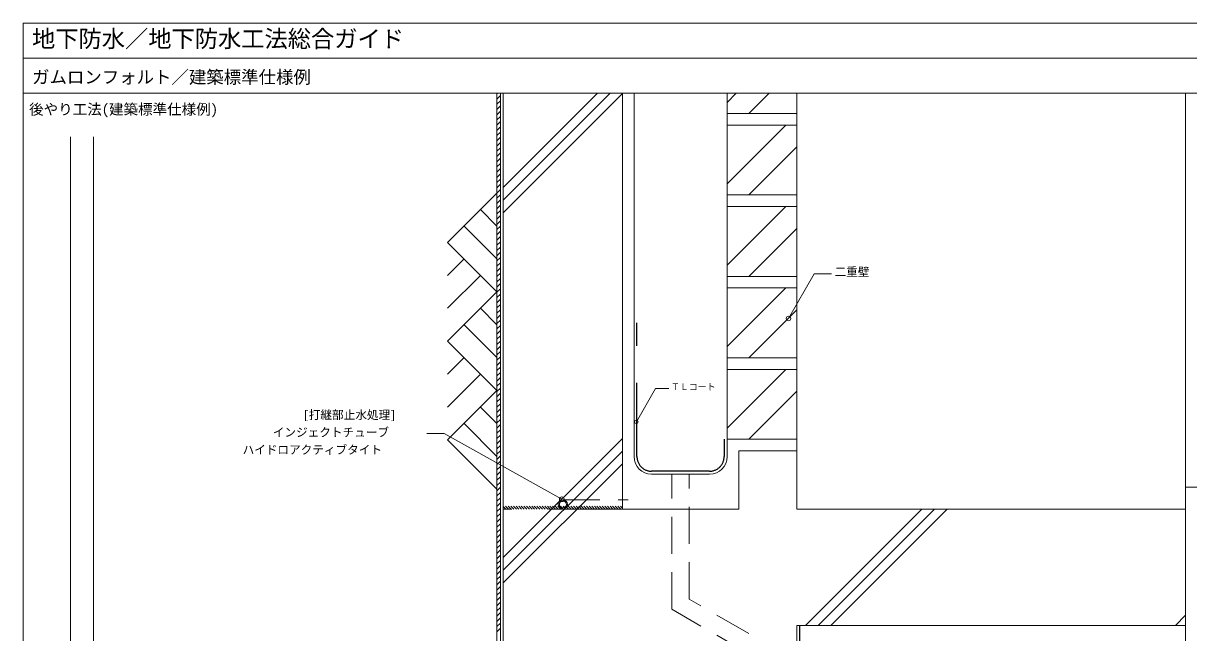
# Model space of a CAD drawing. Units: millimetres, scale not verified. Extents: x -2000 to 2000, y -1375 to 1375.
# Drawn here: x -2000 to 5, y 327 to 1375 of the extents above; entities that cross this region are included whole.
import ezdxf
from ezdxf.enums import TextEntityAlignment as Align

# ---------------------------------------------------------------- set-up
doc = ezdxf.new("R2010")
doc.units = ezdxf.units.MM
doc.header["$LTSCALE"] = 10
doc.linetypes.add('USER1', pattern=[9.525, 6.35, -3.175])
doc.linetypes.add('USER2', pattern=[19.05, 12.7, -6.35])
for name, color, linetype, lineweight in [('0-0_0', 7, 'Continuous', 25), ('0-1_HATCH', 9, 'Continuous', 18), ('0-3_KUTAI', 3, 'Continuous', 18), ('0-4_BOUSUI', 1, 'Continuous', 18), ('0-5_MOJI', 7, 'Continuous', 18), ('0-9_waku', 7, 'Continuous', 18), ('0-A_bousui2', 7, 'USER2', 25), ('0-B_ZATU', 6, 'Continuous', 18), ('0-C_KUTAI2', 3, 'USER2', 18)]:
    doc.layers.add(name, color=color, linetype=linetype, lineweight=lineweight)
doc.styles.add('ＭＳ ゴシック', font='')
doc.styles.get('ＭＳ ゴシック').set_extended_font_data('MS Gothic')

msp = doc.modelspace()

# ---------------------------------------------------------------- linework, layer by layer
at = {"layer": '0-0_0', "lineweight": 18}
msp.add_line((-2000, 1315), (2000, 1315), dxfattribs=at)
at = {"layer": '0-1_HATCH'}
for p, q in [((-1185, 1253.87), (-1183.87, 1255)), ((-1185, 1244.89), (-1179, 1250.89)), ((-1174, 1092.79), (-1011.79, 1255)), ((-1174, 1071.04), (-990.04, 1255)), ((-1174, 1049.29), (-969, 1254.29)), ((-789, 1239.12), (-773.12, 1255)), ((-751.55, 1220), (-716.55, 1255)), ((-1185, 1235.91), (-1179, 1241.91)), ((-1185, 1226.93), (-1179, 1232.93)), ((-1185, 1217.95), (-1179, 1223.95)), ((-1185, 1208.97), (-1179, 1214.97)), ((-1185, 1199.99), (-1179, 1205.99)), ((-1185, 1191.01), (-1179, 1197.01)), ((-1185, 1182.03), (-1179, 1188.03)), ((-789, 1099.12), (-688.12, 1200)), ((-1185, 1173.05), (-1179, 1179.05)), ((-1185, 1164.07), (-1179, 1170.07)), ((-1185, 1155.09), (-1179, 1161.09)), ((-1185, 1146.11), (-1179, 1152.11)), ((-1185, 1137.13), (-1179, 1143.13)), ((-751.55, 1080), (-669, 1162.55)), ((-1185, 1128.15), (-1179, 1134.15)), ((-1185, 1119.17), (-1179, 1125.17)), ((-1185, 1110.19), (-1179, 1116.19)), ((-1185, 1101.21), (-1179, 1107.21)), ((-1185, 1083.06), (-1269.85, 998.2)), ((-1185, 1092.23), (-1179, 1098.23)), ((-1185, 1083.25), (-1179, 1089.25)), ((-1185, 1074.26), (-1179, 1080.26)), ((-1185, 1065.28), (-1179, 1071.28)), ((-1185, 1026.49), (-1213.28, 1054.77)), ((-1185, 1056.3), (-1179, 1062.3)), ((-1185, 1047.32), (-1179, 1053.32)), ((-1185, 1038.34), (-1179, 1044.34)), ((-789, 959.12), (-688.12, 1060)), ((-1185, 969.92), (-1241.57, 1026.49)), ((-1185, 1029.36), (-1179, 1035.36)), ((-1185, 1020.38), (-1179, 1026.38)), ((-1185, 1011.4), (-1179, 1017.4)), ((-1185, 1002.42), (-1179, 1008.42)), ((-751.55, 940), (-669, 1022.55)), ((-1185, 913.35), (-1269.85, 998.2)), ((-1185, 993.44), (-1179, 999.44)), ((-1185, 984.46), (-1179, 990.46)), ((-1241.57, 969.92), (-1269.85, 941.64)), ((-1185, 975.48), (-1179, 981.48)), ((-1185, 966.5), (-1179, 972.5)), ((-1185, 957.52), (-1179, 963.52)), ((-1185, 948.54), (-1179, 954.54)), ((-1185, 939.56), (-1179, 945.56)), ((-1213.28, 941.64), (-1269.85, 885.07)), ((-1185, 930.58), (-1179, 936.58)), ((-1185, 921.6), (-1179, 927.6)), ((-1185, 913.35), (-1269.85, 828.5)), ((-1185, 912.62), (-1179, 918.62)), ((-1185, 903.64), (-1179, 909.64)), ((-789, 819.12), (-688.12, 920)), ((-1185, 856.78), (-1213.28, 885.07)), ((-1185, 894.66), (-1179, 900.66)), ((-1185, 885.68), (-1179, 891.68)), ((-1185, 876.7), (-1179, 882.7)), ((-751.55, 800), (-669, 882.55)), ((-1185, 867.72), (-1179, 873.72)), ((-1185, 858.74), (-1179, 864.74)), ((-1185, 800.22), (-1241.57, 856.78)), ((-1185, 849.76), (-1179, 855.76)), ((-1185, 840.78), (-1179, 846.78)), ((-1185, 743.64), (-1269.85, 828.5)), ((-1185, 831.8), (-1179, 837.8)), ((-1185, 822.82), (-1179, 828.82)), ((-1185, 813.84), (-1179, 819.84)), ((-1185, 804.86), (-1179, 810.86)), ((-1241.57, 800.22), (-1269.85, 771.93)), ((-1185, 795.88), (-1179, 801.88)), ((-1185, 786.9), (-1179, 792.9)), ((-1185, 777.92), (-1179, 783.92)), ((-1213.28, 771.93), (-1269.85, 715.36)), ((-1185, 768.94), (-1179, 774.94)), ((-1185, 759.96), (-1179, 765.96)), ((-789, 679.12), (-688.12, 780)), ((-1185, 743.64), (-1269.85, 658.79)), ((-1185, 750.98), (-1179, 756.98)), ((-1185, 742), (-1179, 748)), ((-751.55, 660), (-669, 742.55)), ((-1185, 733.02), (-1179, 739.02)), ((-1185, 724.03), (-1179, 730.03)), ((-1185, 687.08), (-1213.28, 715.36)), ((-1185, 715.05), (-1179, 721.05)), ((-1185, 706.07), (-1179, 712.07)), ((-1185, 697.09), (-1179, 703.09)), ((-1185, 630.51), (-1241.57, 687.08)), ((-1185, 688.11), (-1179, 694.11)), ((-1185, 679.13), (-1179, 685.13)), ((-1185, 670.15), (-1179, 676.15)), ((-1185, 661.17), (-1179, 667.17)), ((-1185, 573.94), (-1269.85, 658.79)), ((-1185, 652.19), (-1179, 658.19)), ((-1185, 643.21), (-1179, 649.21)), ((-1174, 456.4), (-969, 661.4)), ((-1185, 634.23), (-1179, 640.23)), ((-1185, 625.25), (-1179, 631.25)), ((-1185, 616.27), (-1179, 622.27)), ((-1174, 434.65), (-969, 639.65)), ((-1185, 607.29), (-1179, 613.29)), ((-1185, 598.31), (-1179, 604.31)), ((-1174, 412.9), (-969, 617.9)), ((-1185, 589.33), (-1179, 595.33)), ((-1185, 580.35), (-1179, 586.35)), ((-1185, 571.37), (-1179, 577.37)), ((-1185, 562.39), (-1179, 568.39)), ((-1185, 553.41), (-1179, 559.41)), ((-1185, 544.43), (-1179, 550.43)), ((-1169.51, 540), (-1174, 544.49)), ((-1165.02, 540), (-1170.02, 545)), ((-1160.53, 540), (-1165.53, 545)), ((-1156.04, 540), (-1161.04, 545)), ((-1151.55, 540), (-1156.55, 545)), ((-1147.06, 540), (-1152.06, 545)), ((-1142.57, 540), (-1147.57, 545)), ((-1138.08, 540), (-1143.08, 545)), ((-1133.59, 540), (-1138.59, 545)), ((-1129.1, 540), (-1134.1, 545)), ((-1124.61, 540), (-1129.61, 545)), ((-1120.12, 540), (-1125.12, 545)), ((-1115.63, 540), (-1120.63, 545)), ((-1111.14, 540), (-1116.14, 545)), ((-1106.65, 540), (-1111.65, 545)), ((-1102.16, 540), (-1107.16, 545)), ((-1097.67, 540), (-1102.67, 545)), ((-1093.18, 540), (-1098.18, 545)), ((-1088.69, 540), (-1093.69, 545)), ((-1084.2, 540), (-1089.2, 545)), ((-1079.71, 540), (-1084.71, 545)), ((-1075.22, 540), (-1080.22, 545)), ((-1070.73, 540), (-1075.73, 545)), ((-1066.24, 540), (-1071.24, 545)), ((-1061.75, 540), (-1066.75, 545)), ((-1057.26, 540), (-1062.26, 545)), ((-1052.77, 540), (-1057.77, 545)), ((-1048.28, 540), (-1053.28, 545)), ((-1043.79, 540), (-1048.79, 545)), ((-1039.3, 540), (-1044.3, 545)), ((-1034.81, 540), (-1039.81, 545)), ((-1030.32, 540), (-1035.32, 545)), ((-1025.83, 540), (-1030.83, 545)), ((-1021.34, 540), (-1026.34, 545)), ((-1016.85, 540), (-1021.85, 545)), ((-1012.36, 540), (-1017.36, 545)), ((-1007.87, 540), (-1012.87, 545)), ((-1003.38, 540), (-1008.38, 545)), ((-998.89, 540), (-1003.89, 545)), ((-994.39, 540), (-999.39, 545)), ((-989.9, 540), (-994.9, 545)), ((-985.41, 540), (-990.41, 545)), ((-980.92, 540), (-985.92, 545)), ((-976.43, 540), (-981.43, 545)), ((-971.94, 540), (-976.94, 545)), ((-969, 541.55), (-972.45, 545)), ((-1185, 535.45), (-1179, 541.45)), ((-1185, 526.47), (-1179, 532.47)), ((-1185, 517.49), (-1179, 523.49)), ((-654, 340), (-454, 540)), ((-632.25, 340), (-432.25, 540)), ((-610.5, 340), (-410.5, 540)), ((-1185, 508.51), (-1179, 514.51)), ((-1185, 499.53), (-1179, 505.53)), ((-1185, 490.55), (-1179, 496.55)), ((-1185, 481.57), (-1179, 487.57)), ((-1185, 472.59), (-1179, 478.59)), ((-1185, 463.61), (-1179, 469.61)), ((-1185, 454.63), (-1179, 460.63)), ((-1185, 445.65), (-1179, 451.65)), ((-1185, 436.67), (-1179, 442.67)), ((-1185, 427.69), (-1179, 433.69)), ((-1185, 418.71), (-1179, 424.71)), ((-1185, 409.73), (-1179, 415.73)), ((-1185, 400.75), (-1179, 406.75)), ((-1185, 391.77), (-1179, 397.77)), ((-1185, 382.79), (-1179, 388.79)), ((-1185, 373.8), (-1179, 379.8)), ((-1185, 364.82), (-1179, 370.82)), ((-1185, 355.84), (-1179, 361.84)), ((-1185, 346.86), (-1179, 352.86)), ((-1185, 337.88), (-1179, 343.88)), ((-17.6, 340), (0, 357.6)), ((-1185, 328.9), (-1179, 334.9))]:
    msp.add_line(p, q, dxfattribs=at)
at = {"layer": '0-3_KUTAI'}
for p, q in [((-1174, 1255), (-1174, -511.34)), ((-949, 630), (-949, 1255)), ((-669, 540), (-669, 1255)), ((-669, 1220), (-789, 1220)), ((-1919, -1375), (-1919, 1180)), ((-1879, -1375), (-1879, 1180)), ((-669, 1080), (-789, 1080)), ((-669, 940), (-789, 940)), ((-669, 800), (-789, 800)), ((-669, 660), (-789, 660)), ((-789, 660), (-789, 630)), ((-669, 640), (-769, 640)), ((-769, 540), (-769, 640)), ((-669, 540), (-669, 640)), ((-819, 600), (-919, 600)), ((0, 577.34), (578.19, 577.34)), ((-669, 540), (0, 540)), ((-669, 340), (0, 340))]:
    msp.add_line(p, q, dxfattribs=at)
for points in [[(-769, 540), (-969, 540), (-969, 1255)], [(-789, 1255), (-789, 1220), (-669, 1220), (-669, 1255)], [(0, -560), (-589, -560), (-669, -480), (-669, 340)]]:
    msp.add_lwpolyline(points, dxfattribs=at)
for points in [[(-789, 1200), (-669, 1200), (-669, 1220), (-789, 1220)], [(-789, 1080), (-669, 1080), (-669, 1200), (-789, 1200)], [(-789, 1060), (-669, 1060), (-669, 1080), (-789, 1080)], [(-789, 940), (-669, 940), (-669, 1060), (-789, 1060)], [(-789, 920), (-669, 920), (-669, 940), (-789, 940)], [(-789, 800), (-669, 800), (-669, 920), (-789, 920)], [(-789, 780), (-669, 780), (-669, 800), (-789, 800)], [(-789, 660), (-669, 660), (-669, 780), (-789, 780)]]:
    msp.add_lwpolyline(points, close=True, dxfattribs=at)
for centre, start, end in [((-919, 630), 180, 270), ((-819, 630), 270, 0)]:
    msp.add_arc(centre, 30, start, end, dxfattribs=at)
at = {"layer": '0-4_BOUSUI'}
msp.add_line((-1179, -205), (-1179, 1255), dxfattribs=at)
at = {"layer": '0-4_BOUSUI', "linetype": 'USER1'}
msp.add_line((-1071.55, 556), (-959, 556), dxfattribs=at)
at = {"layer": '0-4_BOUSUI'}
for points in [[(-1185, -775), (-1185, -428.76), (-1190, -416.15), (-1190, -212.05), (-1185, -203.39), (-1185, 1255)], [(-1179, 1255), (-1179, -205), (-1184, -213.66), (-1184, -415)]]:
    msp.add_lwpolyline(points, dxfattribs=at)
for radius in [8, 6]:
    msp.add_circle((-1071.55, 548), radius, dxfattribs=at)
at = {"layer": '0-5_MOJI'}
for p, q in [((-683.22, 867.54), (-638.99, 944.14)), ((-608.99, 944.14), (-638.99, 944.14)), ((-945.02, 689.94), (-911.85, 747.39)), ((-889.35, 747.39), (-911.85, 747.39)), ((-1305.76, 670.05), (-1275.76, 670.05)), ((-1073.39, 556.81), (-1275.76, 670.05))]:
    msp.add_line(p, q, dxfattribs=at)
for centre, radius in [((-683.22, 867.54), 4), ((-945.02, 689.94), 3), ((-1073.39, 556.81), 4)]:
    msp.add_circle(centre, radius, dxfattribs=at)
at = {"layer": '0-9_waku'}
msp.add_line((0, 1255), (0, -1375), dxfattribs=at)
for points in [[(-2000, -1375), (2000, -1375), (2000, 1375), (-2000, 1375)], [(2000, 1255), (-2000, 1255), (-2000, 1375), (2000, 1375)]]:
    msp.add_lwpolyline(points, close=True, dxfattribs=at)
at = {"layer": '0-A_bousui2'}
for p, q in [((-944, 630), (-944, 860)), ((-794, 660), (-794, 630)), ((-819, 605), (-919, 605))]:
    msp.add_line(p, q, dxfattribs=at)
msp.add_lwpolyline([(0, -555), (-586.93, -555), (-664, -477.93), (-664, 340)], dxfattribs=at)
for centre, start, end in [((-919, 630), 180, 270), ((-819, 630), 270, 0)]:
    msp.add_arc(centre, 25, start, end, dxfattribs=at)
at = {"layer": '0-B_ZATU', "linetype": 'USER1'}
for points in [[(-669, 243.52), (-884, 367.65), (-884, 600)], [(-669, 278.16), (-854, 384.97), (-854, 600)]]:
    msp.add_lwpolyline(points, dxfattribs=at)
at = {"layer": '0-C_KUTAI2'}
msp.add_line((-969, 540), (-1174, 540), dxfattribs=at)

# ---------------------------------------------------------------- texts
at = {"layer": '0-5_MOJI', "style": 'ＭＳ ゴシック'}
for s, height, p in [('後やり工法(建築標準仕様例)', 18.33, (-1990, 1212.5)), ('二重壁', 14.66, (-603.99, 935.97)), ('ＴＬコート', 11, (-885.6, 741.26)), ('[打継部止水処理]', 14.66, (-1518.68, 690.05)), ('インジェクトチューブ', 14.66, (-1570.66, 660.05)), ('ハイドロアクティブタイト', 14.66, (-1622.64, 630.05))]:
    msp.add_text(s, height=height, dxfattribs=at).set_placement(p, align=Align.BOTTOM_LEFT)
at = {"layer": '0-9_waku', "style": 'ＭＳ ゴシック'}
for s, height, p in [('地下防水／地下防水工法総合ガイド', 29.33, (-1985, 1325)), ('ガムロンフォルト／建築標準仕様例', 21.99, (-1985, 1265))]:
    msp.add_text(s, height=height, dxfattribs=at).set_placement(p, align=Align.BOTTOM_LEFT)

doc.saveas('drawing.dxf')
